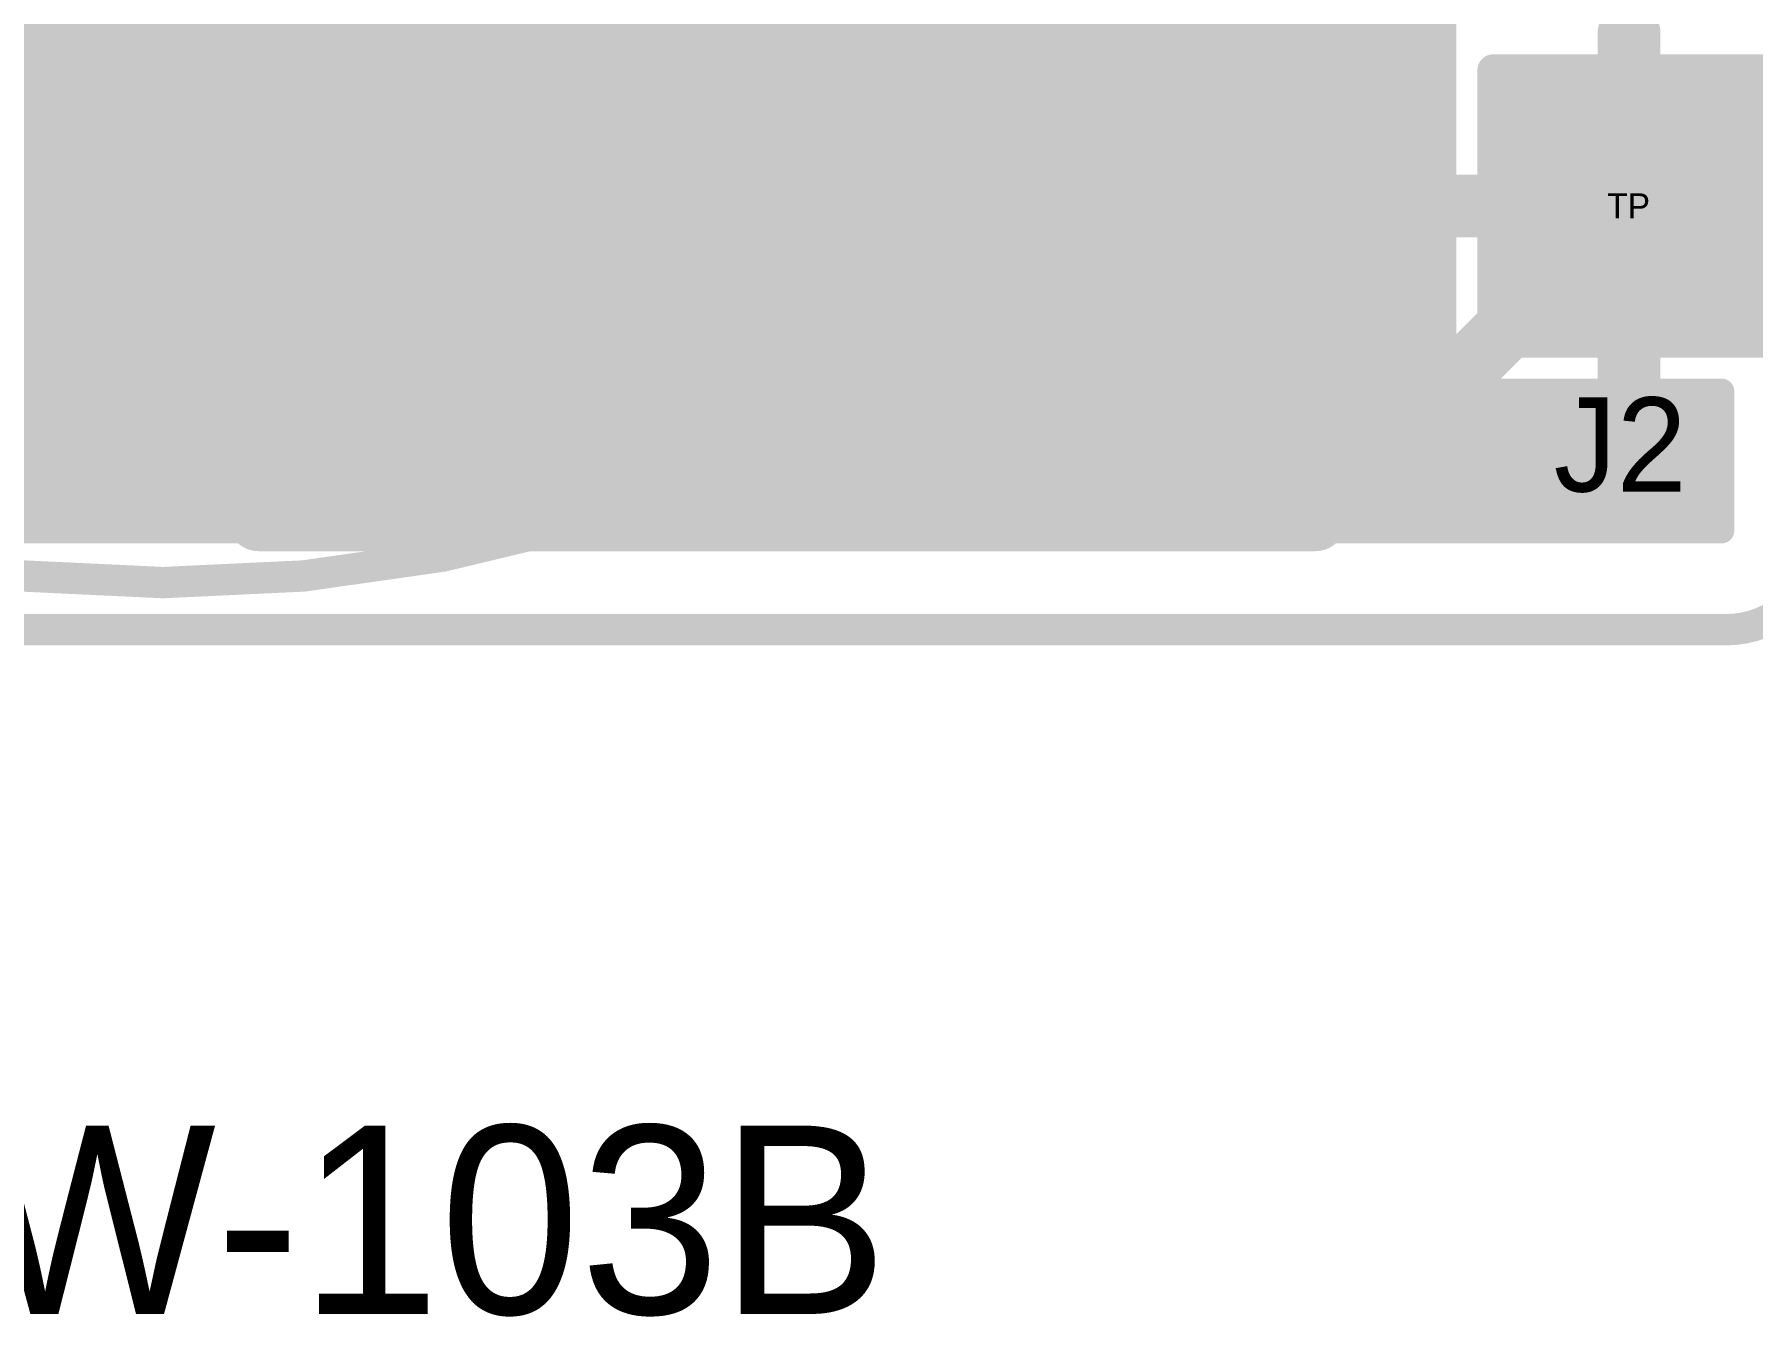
# Model space of a CAD drawing. Extents: x 7.64 to 12.05, y 5.46 to 10.77.
# Drawn here: x 9.76 to 10.307, y 6.866 to 7.275 of the extents above; entities that cross this region are included whole.
import ezdxf

# ---------------------------------------------------------------- set-up
doc = ezdxf.new("R2010")
doc.units = 0
doc.layers.get('0').update_dxf_attribs({"linetype": 'CONTINUOUS'})
for name, color, linetype in [('BOTTOMLAYER', 5, 'CONTINUOUS'), ('BOTTOMOVERLAY', 54, 'CONTINUOUS'), ('BOTTOMSOLDER', 6, 'CONTINUOUS'), ('MECHANICAL1', 6, 'CONTINUOUS'), ('MECHANICAL3', 76, 'CONTINUOUS'), ('MECHANICAL6', 56, 'CONTINUOUS'), ('MULTILAYER', 9, 'CONTINUOUS'), ('TOPLAYER', 1, 'CONTINUOUS'), ('TOPOVERLAY', 2, 'CONTINUOUS'), ('TOPSOLDER', 216, 'CONTINUOUS')]:
    doc.layers.add(name, color=color, linetype=linetype)

# ---------------------------------------------------------------- blocks, each defined once
blk = doc.blocks.new('TEST_POINT_PAD_4_2')
at = {"layer": 'BOTTOMSOLDER'}
blk.add_solid([(-0.039, -0.039), (0.039, -0.039), (-0.039, 0.039), (0.039, 0.039)], dxfattribs=at)
at = {"layer": 'MECHANICAL1', "const_width": 0.01}
for points in [[(-0.043307, 0.043307), (0, 0.043307)], [(-0.043307, -0.043307), (-0.043307, 0.043307)], [(0, 0.043307), (0.043307, 0.043307)], [(0.043307, -0.043307), (0.043307, 0.043307)], [(-0.043307, -0.043307), (0.043307, -0.043307)]]:
    blk.add_lwpolyline(points, dxfattribs=at)
at = {"layer": 'MECHANICAL1', "const_width": 0.005}
for points in [[(-0.045807, 0.043307, 1), (-0.040807, 0.043307, 1)], [(-0.045807, 0.043307, 1), (-0.040807, 0.043307, 1)], [(-0.0025, 0.043307, 1), (0.0025, 0.043307, 1)], [(-0.0025, 0.043307, 1), (0.0025, 0.043307, 1)], [(0.040807, 0.043307, 1), (0.045807, 0.043307, 1)], [(0.040807, 0.043307, 1), (0.045807, 0.043307, 1)], [(-0.045807, -0.043307, 1), (-0.040807, -0.043307, 1)], [(-0.045807, -0.043307, 1), (-0.040807, -0.043307, 1)], [(0.040807, -0.043307, 1), (0.045807, -0.043307, 1)], [(0.040807, -0.043307, 1), (0.045807, -0.043307, 1)]]:
    blk.add_lwpolyline(points, format="xyb", close=True, dxfattribs=at)
at = {"layer": 'MULTILAYER'}
blk.add_solid([(-0.035, -0.035), (0.035, -0.035), (-0.035, 0.035), (0.035, 0.035)], dxfattribs=at)
at = {"layer": 'TOPOVERLAY', "const_width": 0.01}
for points in [[(-0.043307, 0.043307), (0, 0.043307)], [(-0.043307, -0.043307), (-0.043307, 0.043307)], [(0, 0.043307), (0.043307, 0.043307)], [(0.043307, -0.043307), (0.043307, 0.043307)], [(-0.043307, -0.043307), (0.043307, -0.043307)]]:
    blk.add_lwpolyline(points, dxfattribs=at)
at = {"layer": 'TOPOVERLAY', "const_width": 0.005}
for points in [[(-0.045807, 0.043307, 1), (-0.040807, 0.043307, 1)], [(-0.045807, 0.043307, 1), (-0.040807, 0.043307, 1)], [(-0.0025, 0.043307, 1), (0.0025, 0.043307, 1)], [(-0.0025, 0.043307, 1), (0.0025, 0.043307, 1)], [(0.040807, 0.043307, 1), (0.045807, 0.043307, 1)], [(0.040807, 0.043307, 1), (0.045807, 0.043307, 1)], [(-0.045807, -0.043307, 1), (-0.040807, -0.043307, 1)], [(-0.045807, -0.043307, 1), (-0.040807, -0.043307, 1)], [(0.040807, -0.043307, 1), (0.045807, -0.043307, 1)], [(0.040807, -0.043307, 1), (0.045807, -0.043307, 1)]]:
    blk.add_lwpolyline(points, format="xyb", close=True, dxfattribs=at)
at = {"layer": 'TOPSOLDER'}
blk.add_solid([(-0.039, -0.039), (0.039, -0.039), (-0.039, 0.039), (0.039, 0.039)], dxfattribs=at)
blk = doc.blocks.new('BATT_HOLDER_COIN_CR2032_B5')
at = {"layer": 'BOTTOMOVERLAY', "const_width": 0.01}
for points in [[(-0.416045, -0.229198, -0.570681), (0, 0.475)], [(0, 0.475, -0.570681), (0.416045, -0.229198)]]:
    blk.add_lwpolyline(points, format="xyb", dxfattribs=at)
at = {"layer": 'BOTTOMOVERLAY', "const_width": 0.005}
blk.add_lwpolyline([(-0.0025, 0.475, 1), (0.0025, 0.475, 1)], format="xyb", close=True, dxfattribs=at)
blk.add_lwpolyline([(-0.0025, 0.475, 1), (0.0025, 0.475, 1)], format="xyb", close=True, dxfattribs=at)
at = {"layer": 'MECHANICAL1', "const_width": 0.02}
for points in [[(-0.273473, 0.344693, -0.132974), (-0.062227, 0.435578)], [(-0.273871, 0.345195, -0.20481), (-0.432847, 0.082982)]]:
    blk.add_lwpolyline(points, format="xyb", dxfattribs=at)
at = {"layer": 'MECHANICAL1', "const_width": 0.01}
for points in [[(-0.067227, 0.435578, 1), (-0.057227, 0.435578, 1)], [(-0.278871, 0.345195, 1), (-0.268871, 0.345195, 1)], [(-0.278473, 0.344693, 1), (-0.268473, 0.344693, 1)]]:
    blk.add_lwpolyline(points, format="xyb", close=True, dxfattribs=at)

msp = doc.modelspace()

# ---------------------------------------------------------------- linework, layer by layer
at = {"layer": 'BOTTOMLAYER', "const_width": 0.02}
for points in [[(9.801, 7.1505), (9.801, 7.575)], [(10.168, 7.12), (10.268, 7.22)], [(9.801, 7.1505), (9.8315, 7.12)], [(9.8315, 7.12), (10.168, 7.12)]]:
    msp.add_lwpolyline(points, dxfattribs=at)
at = {"layer": 'BOTTOMLAYER', "const_width": 0.01}
for points in [[(10.263, 7.22, 1), (10.273, 7.22, 1)], [(9.796, 7.1505, 1), (9.806, 7.1505, 1)], [(9.796, 7.1505, 1), (9.806, 7.1505, 1)], [(9.8265, 7.12, 1), (9.8365, 7.12, 1)], [(9.8265, 7.12, 1), (9.8365, 7.12, 1)], [(10.163, 7.12, 1), (10.173, 7.12, 1)], [(10.163, 7.12, 1), (10.173, 7.12, 1)]]:
    msp.add_lwpolyline(points, format="xyb", close=True, dxfattribs=at)
at = {"layer": 'MECHANICAL3', "const_width": 0.01}
msp.add_lwpolyline([(10.329, 7.115, -0.414214), (10.299, 7.085)], format="xyb", dxfattribs=at)
msp.add_lwpolyline([(10.329, 7.115, -0.414214), (10.299, 7.085)], format="xyb", dxfattribs=at)
msp.add_lwpolyline([(9.281, 7.085), (10.299, 7.085)], dxfattribs=at)
msp.add_lwpolyline([(9.281, 7.085), (10.299, 7.085)], dxfattribs=at)
at = {"layer": 'MECHANICAL3', "const_width": 0.005}
msp.add_lwpolyline([(10.2965, 7.085, 1), (10.3015, 7.085, 1)], format="xyb", close=True, dxfattribs=at)
msp.add_lwpolyline([(10.2965, 7.085, 1), (10.3015, 7.085, 1)], format="xyb", close=True, dxfattribs=at)
msp.add_lwpolyline([(10.2965, 7.085, 1), (10.3015, 7.085, 1)], format="xyb", close=True, dxfattribs=at)
msp.add_lwpolyline([(10.2965, 7.085, 1), (10.3015, 7.085, 1)], format="xyb", close=True, dxfattribs=at)
at = {"layer": 'MECHANICAL6', "const_width": 0.01}
for points in [[(10.103968, 7.269321, -0.189112), (10.219407, 7.469267)], [(10.118121, 7.262332, -0.197377), (10.232536, 7.460504)], [(10.103968, 7.269321, -0.174021), (10.09435, 7.251479)], [(10.118121, 7.262332, -0.174776), (10.108725, 7.24428)], [(10.09435, 7.251479, -0.14819), (9.8645, 7.143947)], [(10.108725, 7.24428, -0.151514), (9.866643, 7.129101)]]:
    msp.add_lwpolyline(points, format="xyb", dxfattribs=at)
at = {"layer": 'MECHANICAL6', "const_width": 0.005}
for points in [[(10.101468, 7.269321, 1), (10.106468, 7.269321, 1)], [(10.101468, 7.269321, 1), (10.106468, 7.269321, 1)], [(10.115621, 7.262332, 1), (10.120621, 7.262332, 1)], [(10.115621, 7.262332, 1), (10.120621, 7.262332, 1)], [(10.09185, 7.251479, 1), (10.09685, 7.251479, 1)], [(10.09185, 7.251479, 1), (10.09685, 7.251479, 1)], [(10.106225, 7.24428, 1), (10.111225, 7.24428, 1)], [(10.106225, 7.24428, 1), (10.111225, 7.24428, 1)], [(9.862, 7.143947, 1), (9.867, 7.143947, 1)], [(9.862, 7.143947, 1), (9.867, 7.143947, 1)], [(9.864143, 7.129101, 1), (9.869143, 7.129101, 1)], [(9.864143, 7.129101, 1), (9.869143, 7.129101, 1)]]:
    msp.add_lwpolyline(points, format="xyb", close=True, dxfattribs=at)
at = {"layer": 'MECHANICAL6', "const_width": 0.01}
msp.add_lwpolyline([(9.8645, 7.143947), (9.866643, 7.129101)], dxfattribs=at)
at = {"layer": 'MULTILAYER', "const_width": 0.01}
msp.add_lwpolyline([(10.329, 7.115, -0.414214), (10.299, 7.085)], format="xyb", dxfattribs=at)
msp.add_lwpolyline([(9.281, 7.085), (10.299, 7.085)], dxfattribs=at)
at = {"layer": 'MULTILAYER', "const_width": 0.005}
msp.add_lwpolyline([(10.2965, 7.085, 1), (10.3015, 7.085, 1)], format="xyb", close=True, dxfattribs=at)
msp.add_lwpolyline([(10.2965, 7.085, 1), (10.3015, 7.085, 1)], format="xyb", close=True, dxfattribs=at)
at = {"layer": 'TOPLAYER'}
for points, const_width in [([(9.76, 7.1165), (9.76, 8.0425)], 0.008), ([(9.765, 7.1165), (9.765, 8.0425)], 0.008), ([(9.77, 7.1165), (9.77, 8.0425)], 0.008), ([(9.775, 7.1165), (9.775, 8.0425)], 0.008), ([(9.78, 7.1165), (9.78, 8.0425)], 0.008), ([(9.785, 7.1165), (9.785, 8.0425)], 0.008), ([(9.79, 7.1165), (9.79, 8.0425)], 0.008), ([(9.795, 7.1165), (9.795, 8.0425)], 0.008), ([(9.8, 7.1165), (9.8, 8.0425)], 0.008), ([(9.805, 7.1165), (9.805, 8.0425)], 0.008), ([(9.81, 7.1165), (9.81, 8.0425)], 0.008), ([(9.815, 7.1165), (9.815, 8.0425)], 0.008), ([(9.82, 7.1165), (9.82, 8.0425)], 0.008), ([(9.825, 7.1165), (9.825, 8.0425)], 0.008), ([(9.83, 7.1165), (9.83, 8.0425)], 0.008), ([(9.835, 7.1165), (9.835, 8.0425)], 0.008), ([(9.84, 7.1165), (9.84, 8.0425)], 0.008), ([(9.845, 7.1165), (9.845, 8.0425)], 0.008), ([(9.85, 7.1165), (9.85, 8.0425)], 0.008), ([(9.855, 7.1165), (9.855, 8.0425)], 0.008), ([(9.86, 7.1165), (9.86, 8.0425)], 0.008), ([(9.865, 7.1165), (9.865, 8.0425)], 0.008), ([(9.87, 7.1165), (9.87, 8.0425)], 0.008), ([(9.875, 7.1165), (9.875, 8.0425)], 0.008), ([(9.88, 7.1165), (9.88, 8.0425)], 0.008), ([(9.885, 7.1165), (9.885, 8.0425)], 0.008), ([(9.89, 7.1165), (9.89, 8.0425)], 0.008), ([(9.895, 7.1165), (9.895, 8.0425)], 0.008), ([(9.9, 7.1165), (9.9, 8.0425)], 0.008), ([(9.905, 7.1165), (9.905, 8.0425)], 0.008), ([(9.91, 7.1165), (9.91, 8.0425)], 0.008), ([(9.915, 7.1165), (9.915, 8.0425)], 0.008), ([(9.92, 7.1165), (9.92, 8.0425)], 0.008), ([(9.925, 7.1165), (9.925, 8.0425)], 0.008), ([(9.93, 7.1165), (9.93, 8.0425)], 0.008), ([(9.935, 7.1165), (9.935, 8.0425)], 0.008), ([(9.94, 7.1165), (9.94, 8.0425)], 0.008), ([(9.945, 7.1165), (9.945, 8.0425)], 0.008), ([(9.95, 7.1165), (9.95, 8.0425)], 0.008), ([(9.955, 7.1165), (9.955, 8.0425)], 0.008), ([(9.96, 7.1165), (9.96, 8.0425)], 0.008), ([(9.965, 7.1165), (9.965, 8.0425)], 0.008), ([(9.97, 7.1165), (9.97, 8.0425)], 0.008), ([(9.975, 7.1165), (9.975, 8.0425)], 0.008), ([(9.98, 7.1165), (9.98, 8.0425)], 0.008), ([(9.985, 7.1165), (9.985, 8.0425)], 0.008), ([(9.99, 7.1165), (9.99, 8.0425)], 0.008), ([(9.995, 7.1165), (9.995, 8.0425)], 0.008), ([(10, 7.1165), (10, 8.0425)], 0.008), ([(10.005, 7.1165), (10.005, 8.0425)], 0.008), ([(10.01, 7.1165), (10.01, 8.0425)], 0.008), ([(10.015, 7.1165), (10.015, 8.0425)], 0.008), ([(10.02, 7.1165), (10.02, 8.0425)], 0.008), ([(10.025, 7.1165), (10.025, 8.0425)], 0.008), ([(10.03, 7.1165), (10.03, 8.0425)], 0.008), ([(10.035, 7.1165), (10.035, 8.0425)], 0.008), ([(10.04, 7.1165), (10.04, 8.0425)], 0.008), ([(10.045, 7.1165), (10.045, 8.0425)], 0.008), ([(10.05, 7.1165), (10.05, 8.0425)], 0.008), ([(10.055, 7.1165), (10.055, 8.0425)], 0.008), ([(10.06, 7.1165), (10.06, 8.0425)], 0.008), ([(10.065, 7.1165), (10.065, 8.0425)], 0.008), ([(10.07, 7.1165), (10.07, 8.0425)], 0.008), ([(10.075, 7.1165), (10.075, 8.0425)], 0.008), ([(10.08, 7.1165), (10.08, 8.0425)], 0.008), ([(10.085, 7.1165), (10.085, 8.0425)], 0.008), ([(10.09, 7.1165), (10.09, 8.0425)], 0.008), ([(10.095, 7.1165), (10.095, 8.0425)], 0.008), ([(10.1, 7.1165), (10.1, 8.0425)], 0.008), ([(10.105, 7.1165), (10.105, 8.0425)], 0.008), ([(10.11, 7.1165), (10.11, 8.0425)], 0.008), ([(10.115, 7.1165), (10.115, 8.0425)], 0.008), ([(10.12, 7.1165), (10.12, 8.0425)], 0.008), ([(10.125, 7.1165), (10.125, 8.0425)], 0.008), ([(10.13, 7.1165), (10.13, 8.0425)], 0.008), ([(10.135, 7.1165), (10.135, 8.0425)], 0.008), ([(10.14, 7.1165), (10.14, 8.0425)], 0.008), ([(10.145, 7.1165), (10.145, 8.0425)], 0.008), ([(10.15, 7.1165), (10.15, 8.0425)], 0.008), ([(10.155, 7.1165), (10.155, 8.0425)], 0.008), ([(10.16, 7.1165), (10.16, 8.0425)], 0.008), ([(10.165, 7.1165), (10.165, 8.0425)], 0.008), ([(10.17, 7.1165), (10.17, 8.0425)], 0.008), ([(10.175, 7.1165), (10.175, 8.0425)], 0.008), ([(10.18, 7.1165), (10.18, 8.0425)], 0.008), ([(10.185, 7.1165), (10.185, 8.0425)], 0.008), ([(10.19, 7.1165), (10.19, 8.0425)], 0.008), ([(10.195, 7.1165), (10.195, 8.0425)], 0.008), ([(10.2, 7.1165), (10.2, 8.0425)], 0.008), ([(10.205, 7.1165), (10.205, 8.0425)], 0.008), ([(10.209, 7.161), (10.209, 7.279)], 0.008), ([(10.268, 7.22), (10.268, 7.275)], 0.02), ([(9.2825, 7.275), (10.209, 7.275)], 0.008), ([(9.2825, 7.27), (10.209, 7.27)], 0.008), ([(9.2825, 7.265), (10.209, 7.265)], 0.008), ([(9.2825, 7.26), (10.209, 7.26)], 0.008), ([(9.2825, 7.255), (10.209, 7.255)], 0.008), ([(9.2825, 7.25), (10.209, 7.25)], 0.008), ([(9.2825, 7.245), (10.209, 7.245)], 0.008), ([(9.2825, 7.24), (10.209, 7.24)], 0.008), ([(9.2825, 7.235), (10.209, 7.235)], 0.008), ([(9.377, 7.23), (10.209, 7.23)], 0.008), ([(9.377, 7.225), (10.209, 7.225)], 0.008), ([(10.213, 7.22), (10.268, 7.22)], 0.02), ([(10.268, 7.165), (10.268, 7.22)], 0.02), ([(9.377, 7.22), (10.209, 7.22)], 0.008), ([(9.377, 7.215), (10.209, 7.215)], 0.008), ([(9.377, 7.21), (10.209, 7.21)], 0.008), ([(9.377, 7.205), (10.209, 7.205)], 0.008), ([(9.377, 7.2), (10.209, 7.2)], 0.008), ([(9.377, 7.195), (10.209, 7.195)], 0.008), ([(9.377, 7.19), (10.209, 7.19)], 0.008), ([(9.377, 7.185), (10.209, 7.185)], 0.008), ([(9.377, 7.18), (10.209, 7.18)], 0.008), ([(9.377, 7.175), (10.209, 7.175)], 0.008), ([(9.377, 7.17), (10.209, 7.17)], 0.008), ([(9.377, 7.165), (10.209, 7.165)], 0.008), ([(10.209, 7.161), (10.2975, 7.161)], 0.008), ([(10.21, 7.1165), (10.21, 7.161)], 0.008), ([(10.215, 7.1165), (10.215, 7.161)], 0.008), ([(10.22, 7.1165), (10.22, 7.161)], 0.008), ([(10.225, 7.1165), (10.225, 7.161)], 0.008), ([(10.23, 7.1165), (10.23, 7.161)], 0.008), ([(10.235, 7.1165), (10.235, 7.161)], 0.008), ([(10.24, 7.1165), (10.24, 7.161)], 0.008), ([(10.245, 7.1165), (10.245, 7.161)], 0.008), ([(10.25, 7.1165), (10.25, 7.161)], 0.008), ([(10.255, 7.1165), (10.255, 7.161)], 0.008), ([(10.26, 7.1165), (10.26, 7.161)], 0.008), ([(10.265, 7.1165), (10.265, 7.161)], 0.008), ([(10.27, 7.1165), (10.27, 7.161)], 0.008), ([(10.275, 7.1165), (10.275, 7.161)], 0.008), ([(10.28, 7.1165), (10.28, 7.161)], 0.008), ([(10.285, 7.1165), (10.285, 7.161)], 0.008), ([(10.29, 7.1165), (10.29, 7.161)], 0.008), ([(10.295, 7.1165), (10.295, 7.161)], 0.008), ([(10.2975, 7.1165), (10.2975, 7.161)], 0.008), ([(9.377, 7.16), (10.2975, 7.16)], 0.008), ([(9.377, 7.155), (10.2975, 7.155)], 0.008), ([(9.377, 7.15), (10.2975, 7.15)], 0.008), ([(9.377, 7.145), (10.2975, 7.145)], 0.008), ([(9.377, 7.14), (10.2975, 7.14)], 0.008), ([(9.377, 7.135), (10.2975, 7.135)], 0.008), ([(9.377, 7.13), (10.2975, 7.13)], 0.008), ([(9.377, 7.125), (10.2975, 7.125)], 0.008), ([(9.377, 7.12), (10.2975, 7.12)], 0.008), ([(9.377, 7.1165), (10.2975, 7.1165)], 0.008)]:
    msp.add_lwpolyline(points, dxfattribs=dict(at, const_width=const_width))
for points, const_width in [([(10.263, 7.275, 1), (10.273, 7.275, 1)], 0.01), ([(10.207, 7.275, 1), (10.211, 7.275, 1)], 0.004), ([(10.207, 7.27, 1), (10.211, 7.27, 1)], 0.004), ([(10.207, 7.265, 1), (10.211, 7.265, 1)], 0.004), ([(10.207, 7.26, 1), (10.211, 7.26, 1)], 0.004), ([(10.207, 7.255, 1), (10.211, 7.255, 1)], 0.004), ([(10.207, 7.25, 1), (10.211, 7.25, 1)], 0.004), ([(10.207, 7.245, 1), (10.211, 7.245, 1)], 0.004), ([(10.207, 7.24, 1), (10.211, 7.24, 1)], 0.004), ([(10.207, 7.235, 1), (10.211, 7.235, 1)], 0.004), ([(10.207, 7.23, 1), (10.211, 7.23, 1)], 0.004), ([(10.208, 7.22, 1), (10.218, 7.22, 1)], 0.01), ([(10.207, 7.225, 1), (10.211, 7.225, 1)], 0.004), ([(10.263, 7.22, 1), (10.273, 7.22, 1)], 0.01), ([(10.263, 7.22, 1), (10.273, 7.22, 1)], 0.01), ([(10.263, 7.22, 1), (10.273, 7.22, 1)], 0.01), ([(10.207, 7.22, 1), (10.211, 7.22, 1)], 0.004), ([(10.207, 7.215, 1), (10.211, 7.215, 1)], 0.004), ([(10.207, 7.21, 1), (10.211, 7.21, 1)], 0.004), ([(10.207, 7.205, 1), (10.211, 7.205, 1)], 0.004), ([(10.207, 7.2, 1), (10.211, 7.2, 1)], 0.004), ([(10.207, 7.195, 1), (10.211, 7.195, 1)], 0.004), ([(10.207, 7.19, 1), (10.211, 7.19, 1)], 0.004), ([(10.207, 7.185, 1), (10.211, 7.185, 1)], 0.004), ([(10.207, 7.18, 1), (10.211, 7.18, 1)], 0.004), ([(10.207, 7.175, 1), (10.211, 7.175, 1)], 0.004), ([(10.207, 7.17, 1), (10.211, 7.17, 1)], 0.004), ([(10.263, 7.165, 1), (10.273, 7.165, 1)], 0.01), ([(10.207, 7.165, 1), (10.211, 7.165, 1)], 0.004), ([(10.207, 7.161, 1), (10.211, 7.161, 1)], 0.004), ([(10.207, 7.161, 1), (10.211, 7.161, 1)], 0.004), ([(10.208, 7.161, 1), (10.212, 7.161, 1)], 0.004), ([(10.213, 7.161, 1), (10.217, 7.161, 1)], 0.004), ([(10.218, 7.161, 1), (10.222, 7.161, 1)], 0.004), ([(10.223, 7.161, 1), (10.227, 7.161, 1)], 0.004), ([(10.228, 7.161, 1), (10.232, 7.161, 1)], 0.004), ([(10.233, 7.161, 1), (10.237, 7.161, 1)], 0.004), ([(10.238, 7.161, 1), (10.242, 7.161, 1)], 0.004), ([(10.243, 7.161, 1), (10.247, 7.161, 1)], 0.004), ([(10.248, 7.161, 1), (10.252, 7.161, 1)], 0.004), ([(10.253, 7.161, 1), (10.257, 7.161, 1)], 0.004), ([(10.258, 7.161, 1), (10.262, 7.161, 1)], 0.004), ([(10.263, 7.161, 1), (10.267, 7.161, 1)], 0.004), ([(10.268, 7.161, 1), (10.272, 7.161, 1)], 0.004), ([(10.273, 7.161, 1), (10.277, 7.161, 1)], 0.004), ([(10.278, 7.161, 1), (10.282, 7.161, 1)], 0.004), ([(10.283, 7.161, 1), (10.287, 7.161, 1)], 0.004), ([(10.288, 7.161, 1), (10.292, 7.161, 1)], 0.004), ([(10.293, 7.161, 1), (10.297, 7.161, 1)], 0.004), ([(10.2955, 7.161, 1), (10.2995, 7.161, 1)], 0.004), ([(10.2955, 7.161, 1), (10.2995, 7.161, 1)], 0.004), ([(10.2955, 7.16, 1), (10.2995, 7.16, 1)], 0.004), ([(10.2955, 7.155, 1), (10.2995, 7.155, 1)], 0.004), ([(10.2955, 7.15, 1), (10.2995, 7.15, 1)], 0.004), ([(10.2955, 7.145, 1), (10.2995, 7.145, 1)], 0.004), ([(10.2955, 7.14, 1), (10.2995, 7.14, 1)], 0.004), ([(10.2955, 7.135, 1), (10.2995, 7.135, 1)], 0.004), ([(10.2955, 7.13, 1), (10.2995, 7.13, 1)], 0.004), ([(10.2955, 7.125, 1), (10.2995, 7.125, 1)], 0.004), ([(10.2955, 7.12, 1), (10.2995, 7.12, 1)], 0.004), ([(9.758, 7.1165, 1), (9.762, 7.1165, 1)], 0.004), ([(9.763, 7.1165, 1), (9.767, 7.1165, 1)], 0.004), ([(9.768, 7.1165, 1), (9.772, 7.1165, 1)], 0.004), ([(9.773, 7.1165, 1), (9.777, 7.1165, 1)], 0.004), ([(9.778, 7.1165, 1), (9.782, 7.1165, 1)], 0.004), ([(9.783, 7.1165, 1), (9.787, 7.1165, 1)], 0.004), ([(9.788, 7.1165, 1), (9.792, 7.1165, 1)], 0.004), ([(9.793, 7.1165, 1), (9.797, 7.1165, 1)], 0.004), ([(9.798, 7.1165, 1), (9.802, 7.1165, 1)], 0.004), ([(9.803, 7.1165, 1), (9.807, 7.1165, 1)], 0.004), ([(9.808, 7.1165, 1), (9.812, 7.1165, 1)], 0.004), ([(9.813, 7.1165, 1), (9.817, 7.1165, 1)], 0.004), ([(9.818, 7.1165, 1), (9.822, 7.1165, 1)], 0.004), ([(9.823, 7.1165, 1), (9.827, 7.1165, 1)], 0.004), ([(9.828, 7.1165, 1), (9.832, 7.1165, 1)], 0.004), ([(9.833, 7.1165, 1), (9.837, 7.1165, 1)], 0.004), ([(9.838, 7.1165, 1), (9.842, 7.1165, 1)], 0.004), ([(9.843, 7.1165, 1), (9.847, 7.1165, 1)], 0.004), ([(9.848, 7.1165, 1), (9.852, 7.1165, 1)], 0.004), ([(9.853, 7.1165, 1), (9.857, 7.1165, 1)], 0.004), ([(9.858, 7.1165, 1), (9.862, 7.1165, 1)], 0.004), ([(9.863, 7.1165, 1), (9.867, 7.1165, 1)], 0.004), ([(9.868, 7.1165, 1), (9.872, 7.1165, 1)], 0.004), ([(9.873, 7.1165, 1), (9.877, 7.1165, 1)], 0.004), ([(9.878, 7.1165, 1), (9.882, 7.1165, 1)], 0.004), ([(9.883, 7.1165, 1), (9.887, 7.1165, 1)], 0.004), ([(9.888, 7.1165, 1), (9.892, 7.1165, 1)], 0.004), ([(9.893, 7.1165, 1), (9.897, 7.1165, 1)], 0.004), ([(9.898, 7.1165, 1), (9.902, 7.1165, 1)], 0.004), ([(9.903, 7.1165, 1), (9.907, 7.1165, 1)], 0.004), ([(9.908, 7.1165, 1), (9.912, 7.1165, 1)], 0.004), ([(9.913, 7.1165, 1), (9.917, 7.1165, 1)], 0.004), ([(9.918, 7.1165, 1), (9.922, 7.1165, 1)], 0.004), ([(9.923, 7.1165, 1), (9.927, 7.1165, 1)], 0.004), ([(9.928, 7.1165, 1), (9.932, 7.1165, 1)], 0.004), ([(9.933, 7.1165, 1), (9.937, 7.1165, 1)], 0.004), ([(9.938, 7.1165, 1), (9.942, 7.1165, 1)], 0.004), ([(9.943, 7.1165, 1), (9.947, 7.1165, 1)], 0.004), ([(9.948, 7.1165, 1), (9.952, 7.1165, 1)], 0.004), ([(9.953, 7.1165, 1), (9.957, 7.1165, 1)], 0.004), ([(9.958, 7.1165, 1), (9.962, 7.1165, 1)], 0.004), ([(9.963, 7.1165, 1), (9.967, 7.1165, 1)], 0.004), ([(9.968, 7.1165, 1), (9.972, 7.1165, 1)], 0.004), ([(9.973, 7.1165, 1), (9.977, 7.1165, 1)], 0.004), ([(9.978, 7.1165, 1), (9.982, 7.1165, 1)], 0.004), ([(9.983, 7.1165, 1), (9.987, 7.1165, 1)], 0.004), ([(9.988, 7.1165, 1), (9.992, 7.1165, 1)], 0.004), ([(9.993, 7.1165, 1), (9.997, 7.1165, 1)], 0.004), ([(9.998, 7.1165, 1), (10.002, 7.1165, 1)], 0.004), ([(10.003, 7.1165, 1), (10.007, 7.1165, 1)], 0.004), ([(10.008, 7.1165, 1), (10.012, 7.1165, 1)], 0.004), ([(10.013, 7.1165, 1), (10.017, 7.1165, 1)], 0.004), ([(10.018, 7.1165, 1), (10.022, 7.1165, 1)], 0.004), ([(10.023, 7.1165, 1), (10.027, 7.1165, 1)], 0.004), ([(10.028, 7.1165, 1), (10.032, 7.1165, 1)], 0.004), ([(10.033, 7.1165, 1), (10.037, 7.1165, 1)], 0.004), ([(10.038, 7.1165, 1), (10.042, 7.1165, 1)], 0.004), ([(10.043, 7.1165, 1), (10.047, 7.1165, 1)], 0.004), ([(10.048, 7.1165, 1), (10.052, 7.1165, 1)], 0.004), ([(10.053, 7.1165, 1), (10.057, 7.1165, 1)], 0.004), ([(10.058, 7.1165, 1), (10.062, 7.1165, 1)], 0.004), ([(10.063, 7.1165, 1), (10.067, 7.1165, 1)], 0.004), ([(10.068, 7.1165, 1), (10.072, 7.1165, 1)], 0.004), ([(10.073, 7.1165, 1), (10.077, 7.1165, 1)], 0.004), ([(10.078, 7.1165, 1), (10.082, 7.1165, 1)], 0.004), ([(10.083, 7.1165, 1), (10.087, 7.1165, 1)], 0.004), ([(10.088, 7.1165, 1), (10.092, 7.1165, 1)], 0.004), ([(10.093, 7.1165, 1), (10.097, 7.1165, 1)], 0.004), ([(10.098, 7.1165, 1), (10.102, 7.1165, 1)], 0.004), ([(10.103, 7.1165, 1), (10.107, 7.1165, 1)], 0.004), ([(10.108, 7.1165, 1), (10.112, 7.1165, 1)], 0.004), ([(10.113, 7.1165, 1), (10.117, 7.1165, 1)], 0.004), ([(10.118, 7.1165, 1), (10.122, 7.1165, 1)], 0.004), ([(10.123, 7.1165, 1), (10.127, 7.1165, 1)], 0.004), ([(10.128, 7.1165, 1), (10.132, 7.1165, 1)], 0.004), ([(10.133, 7.1165, 1), (10.137, 7.1165, 1)], 0.004), ([(10.138, 7.1165, 1), (10.142, 7.1165, 1)], 0.004), ([(10.143, 7.1165, 1), (10.147, 7.1165, 1)], 0.004), ([(10.148, 7.1165, 1), (10.152, 7.1165, 1)], 0.004), ([(10.153, 7.1165, 1), (10.157, 7.1165, 1)], 0.004), ([(10.158, 7.1165, 1), (10.162, 7.1165, 1)], 0.004), ([(10.163, 7.1165, 1), (10.167, 7.1165, 1)], 0.004), ([(10.168, 7.1165, 1), (10.172, 7.1165, 1)], 0.004), ([(10.173, 7.1165, 1), (10.177, 7.1165, 1)], 0.004), ([(10.178, 7.1165, 1), (10.182, 7.1165, 1)], 0.004), ([(10.183, 7.1165, 1), (10.187, 7.1165, 1)], 0.004), ([(10.188, 7.1165, 1), (10.192, 7.1165, 1)], 0.004), ([(10.193, 7.1165, 1), (10.197, 7.1165, 1)], 0.004), ([(10.198, 7.1165, 1), (10.202, 7.1165, 1)], 0.004), ([(10.203, 7.1165, 1), (10.207, 7.1165, 1)], 0.004), ([(10.208, 7.1165, 1), (10.212, 7.1165, 1)], 0.004), ([(10.213, 7.1165, 1), (10.217, 7.1165, 1)], 0.004), ([(10.218, 7.1165, 1), (10.222, 7.1165, 1)], 0.004), ([(10.223, 7.1165, 1), (10.227, 7.1165, 1)], 0.004), ([(10.228, 7.1165, 1), (10.232, 7.1165, 1)], 0.004), ([(10.233, 7.1165, 1), (10.237, 7.1165, 1)], 0.004), ([(10.238, 7.1165, 1), (10.242, 7.1165, 1)], 0.004), ([(10.243, 7.1165, 1), (10.247, 7.1165, 1)], 0.004), ([(10.248, 7.1165, 1), (10.252, 7.1165, 1)], 0.004), ([(10.253, 7.1165, 1), (10.257, 7.1165, 1)], 0.004), ([(10.258, 7.1165, 1), (10.262, 7.1165, 1)], 0.004), ([(10.263, 7.1165, 1), (10.267, 7.1165, 1)], 0.004), ([(10.268, 7.1165, 1), (10.272, 7.1165, 1)], 0.004), ([(10.273, 7.1165, 1), (10.277, 7.1165, 1)], 0.004), ([(10.278, 7.1165, 1), (10.282, 7.1165, 1)], 0.004), ([(10.283, 7.1165, 1), (10.287, 7.1165, 1)], 0.004), ([(10.288, 7.1165, 1), (10.292, 7.1165, 1)], 0.004), ([(10.293, 7.1165, 1), (10.297, 7.1165, 1)], 0.004), ([(10.2955, 7.1165, 1), (10.2995, 7.1165, 1)], 0.004), ([(10.2955, 7.1165, 1), (10.2995, 7.1165, 1)], 0.004)]:
    msp.add_lwpolyline(points, format="xyb", close=True, dxfattribs=dict(at, const_width=const_width))

# ---------------------------------------------------------------- block references
at = {"rotation": 180}
msp.add_blockref('BATT_HOLDER_COIN_CR2032_B5', (9.801, 7.575), dxfattribs=at)
msp.add_blockref('TEST_POINT_PAD_4_2', (10.268, 7.22))

# ---------------------------------------------------------------- texts
at = {"layer": 'MECHANICAL1'}
msp.add_text('TP', height=0.008, dxfattribs=at).set_placement((10.261, 7.216))
at = {"layer": 'TOPOVERLAY'}
for s, height, p in [('J2', 0.03, (10.244, 7.129)), ('TAG-RAW-103B', 0.06, (9.439, 6.867))]:
    msp.add_text(s, height=height, dxfattribs=at).set_placement(p)

doc.saveas('drawing.dxf')
